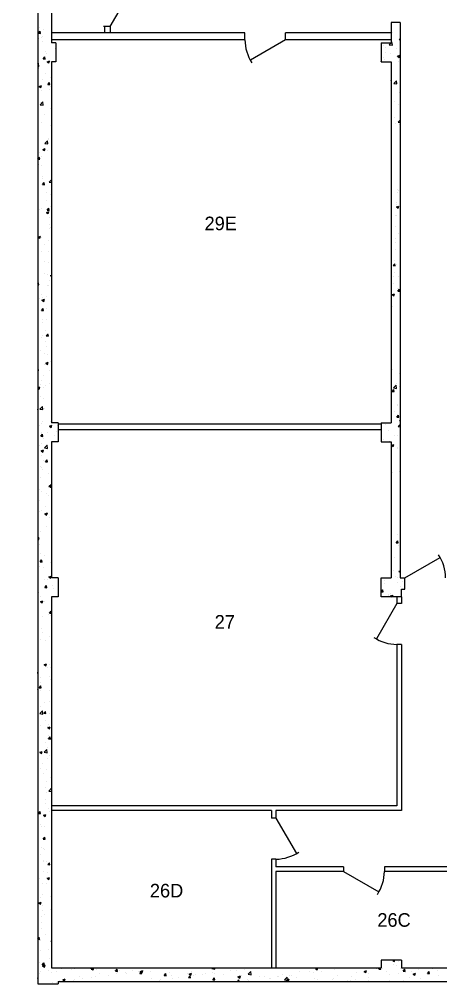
# Model space of a CAD drawing. Header units: inches. Extents: x -34849 to 37501, y -26482 to 39290.
# Drawn here: x -88 to 284, y 12580 to 13430 of the extents above; entities that cross this region are included whole.
import ezdxf
from ezdxf.enums import TextEntityAlignment as Align

# ---------------------------------------------------------------- set-up
doc = ezdxf.new("R2010")
doc.units = ezdxf.units.IN
doc.header["$MEASUREMENT"] = 0
for name, color, linetype in [('035$01DOOR', 150, 'Continuous'), ('035$01OFFICE', 7, 'Continuous'), ('035$01OUT', 7, 'Continuous'), ('035$01WAL', 7, 'Continuous'), ('035$04OFF', 7, 'Continuous')]:
    doc.layers.add(name, color=color, linetype=linetype)

# ---------------------------------------------------------------- blocks, each defined once
blk = doc.blocks.new('OFFICE')
at = {"color": 2, "linetype": 'Continuous'}
blk.add_attdef('OFFICE', text='', height=12, dxfattribs=at).set_placement((0, 0), align=Align.MIDDLE)

msp = doc.modelspace()

# ---------------------------------------------------------------- linework, layer by layer
at = {"layer": '035$01DOOR'}
for p, q in [((-7.62, 13423.94), (10.38, 13455.12)), ((147.21, 13412.3), (116.03, 13394.3)), ((252.38, 12937.61), (283.55, 12955.61)), ((245.38, 12914.89), (227.38, 12883.71)), ((138.63, 12725.49), (156.63, 12694.31)), ((198.38, 12678.61), (229.55, 12660.61))]:
    msp.add_line(p, q, dxfattribs=at)
for centre, start, end in [((147.21, 13412.3), 180, 214.22322), ((252.38, 12937.61), 0, 34.22322), ((245.38, 12914.89), 235.77396, 270), ((138.63, 12725.49), 270, 304.22604), ((198.38, 12678.61), 325.77678, 0)]:
    msp.add_arc(centre, 36, start, end, dxfattribs=at)
at = {"layer": '035$01OUT', "linetype": 'Continuous'}
for p, q in [((-71.62, 13885.61), (-71.62, 12579.61)), ((-59.62, 13528.36), (-59.62, 13409.61)), ((-55.62, 13409.61), (-59.62, 13409.61)), ((-55.62, 13409.61), (-55.62, 13392.86)), ((-59.62, 13392.86), (-59.62, 13074.36)), ((-55.62, 13392.86), (-59.62, 13392.86)), ((-53.62, 13074.36), (-59.62, 13074.36)), ((-53.62, 13074.36), (-53.62, 13057.61)), ((-59.62, 13057.61), (-59.62, 12937.61)), ((-53.62, 13057.61), (-59.62, 13057.61)), ((-53.62, 12937.61), (-59.62, 12937.61)), ((-53.62, 12937.61), (-53.62, 12920.86)), ((-59.62, 12920.86), (-59.62, 12593.61)), ((-53.62, 12920.86), (-59.62, 12920.86)), ((249.38, 12600.36), (231.38, 12600.36)), ((231.38, 12600.36), (231.38, 12593.61)), ((249.38, 12600.36), (249.38, 12593.61)), ((-59.62, 12593.61), (231.38, 12593.61)), ((249.38, 12593.61), (534.38, 12593.61)), ((-71.62, 12579.61), (-53.62, 12579.61)), ((-53.62, 12581.61), (2806.38, 12581.61)), ((-53.62, 12581.61), (-53.62, 12579.61))]:
    msp.add_line(p, q, dxfattribs=at)
at = {"layer": '035$01OUT'}
for p, q in [((-71.02, 13417.99), (-69.58, 13419.71)), ((-71.02, 13417.99), (-69.23, 13417.83)), ((-70.43, 13423.04), (-70.43, 13423.04)), ((-69.23, 13417.83), (-69.58, 13419.71)), ((-66.95, 13421.61), (-66.95, 13421.61)), ((-70.8, 13413.05), (-70.8, 13413.05)), ((-68.7, 13414.16), (-68.7, 13414.16)), ((-67.82, 13415.26), (-67.82, 13415.26)), ((-67.33, 13410.77), (-67.33, 13410.77)), ((-71.16, 13403.07), (-71.16, 13403.07)), ((-64.98, 13402.26), (-64.98, 13402.26)), ((-63.86, 13400.43), (-63.86, 13400.43)), ((-56.36, 13404.76), (-56.36, 13404.76)), ((-71.62, 13391.12), (-71.16, 13391.61)), ((-71.52, 13393.08), (-71.52, 13393.08)), ((-70.82, 13388.76), (-71.15, 13391.61)), ((-66.86, 13395.42), (-65.41, 13397.15)), ((-66.86, 13395.42), (-65.07, 13395.27)), ((-65.07, 13395.27), (-65.41, 13397.15)), ((-63.24, 13392.8), (-61.14, 13393.6)), ((-63.24, 13392.8), (-61.75, 13391.79)), ((-61.75, 13391.79), (-61.14, 13393.6)), ((-55.94, 13395.33), (-55.94, 13395.33)), ((-71.62, 13388.88), (-70.82, 13388.76)), ((-70.82, 13386.93), (-70.82, 13386.93)), ((-64.5, 13382.9), (-64.5, 13382.9)), ((-67.91, 13377.27), (-67.91, 13377.27)), ((-62.7, 13372.86), (-61.25, 13374.58)), ((-60.9, 13372.7), (-61.25, 13374.58)), ((-60.7, 13379.26), (-60.7, 13379.26)), ((-70.54, 13371.04), (-68.44, 13371.85)), ((-70.54, 13371.04), (-69.05, 13370.03)), ((-69.05, 13370.03), (-68.44, 13371.85)), ((-68.59, 13367.43), (-68.59, 13367.43)), ((-62.7, 13372.86), (-60.9, 13372.7)), ((-61.08, 13368.42), (-61.08, 13368.42)), ((-60.78, 13371.01), (-60.78, 13371.01)), ((-69.51, 13354.98), (-67.18, 13357.42)), ((-66.85, 13354.57), (-67.18, 13357.42)), ((-69.51, 13354.98), (-66.85, 13354.57)), ((-68.97, 13356.58), (-68.97, 13356.58)), ((-66.62, 13355.68), (-66.62, 13355.68)), ((-60.29, 13351.65), (-60.29, 13351.65)), ((-65.5, 13346.25), (-65.5, 13346.25)), ((-68, 13339.28), (-68, 13339.28)), ((-59.94, 13337.21), (-59.62, 13337.33)), ((-59.94, 13337.21), (-59.62, 13337)), ((-65.54, 13320.8), (-63.2, 13323.23)), ((-62.87, 13320.38), (-63.2, 13323.23)), ((-62.41, 13324.42), (-62.41, 13324.42)), ((-62.34, 13325.08), (-62.34, 13325.08)), ((-67.23, 13315.45), (-65.13, 13316.26)), ((-67.23, 13315.45), (-65.74, 13314.45)), ((-65.74, 13314.45), (-65.13, 13316.26)), ((-65.54, 13320.8), (-62.87, 13320.38)), ((-62.72, 13314.23), (-62.72, 13314.23)), ((-71.62, 13307.16), (-70.28, 13308.77)), ((-71.62, 13307.03), (-69.93, 13306.89)), ((-69.93, 13306.88), (-70.28, 13308.77)), ((-70.23, 13313.24), (-70.23, 13313.24)), ((-68.38, 13309.17), (-68.38, 13309.17)), ((-70.61, 13302.4), (-70.61, 13302.4)), ((-68.09, 13301.29), (-68.09, 13301.29)), ((-67.9, 13289.81), (-67.9, 13289.81)), ((-67.14, 13292.06), (-67.14, 13292.06)), ((-61.56, 13286.61), (-59.62, 13288.62)), ((-67.57, 13284.48), (-66.12, 13286.2)), ((-67.57, 13284.48), (-65.77, 13284.32)), ((-65.77, 13284.32), (-66.12, 13286.2)), ((-61.56, 13286.61), (-59.62, 13286.31)), ((-59.96, 13285.47), (-59.96, 13285.47)), ((-64.18, 13277.92), (-64.18, 13277.92)), ((-60.32, 13275.49), (-60.32, 13275.49)), ((-68.18, 13263.31), (-68.18, 13263.31)), ((-63.98, 13270.89), (-63.98, 13270.89)), ((-63.4, 13261.91), (-61.96, 13263.63)), ((-61.61, 13261.75), (-61.96, 13263.63)), ((-60.69, 13265.5), (-60.69, 13265.5)), ((-70.02, 13262.59), (-70.02, 13262.59)), ((-64.36, 13260.05), (-64.36, 13260.05)), ((-63.93, 13259.87), (-61.83, 13260.67)), ((-63.93, 13259.87), (-62.43, 13258.86)), ((-63.69, 13258.56), (-63.69, 13258.56)), ((-63.4, 13261.91), (-61.61, 13261.75)), ((-62.43, 13258.86), (-61.82, 13260.67)), ((-61.05, 13255.51), (-61.05, 13255.51)), ((-60.89, 13249.71), (-60.89, 13249.71)), ((-59.97, 13246.66), (-59.97, 13246.66)), ((-71.23, 13238.11), (-69.13, 13238.92)), ((-71.23, 13238.11), (-69.73, 13237.1)), ((-69.73, 13237.1), (-69.12, 13238.92)), ((-68.79, 13237.88), (-68.79, 13237.88)), ((-61.42, 13245.53), (-61.42, 13245.53)), ((-65.82, 13231.33), (-65.82, 13231.33)), ((-61.78, 13235.54), (-61.78, 13235.54)), ((-68.26, 13225.32), (-68.26, 13225.32)), ((-62.14, 13225.55), (-62.14, 13225.55)), ((-65.62, 13216.71), (-65.62, 13216.71)), ((-62.51, 13215.57), (-62.51, 13215.57)), ((-66.01, 13205.87), (-66.01, 13205.87)), ((-62.87, 13205.58), (-62.87, 13205.58)), ((-60.62, 13204.28), (-59.62, 13204.66)), ((-60.62, 13204.28), (-59.62, 13203.61)), ((-71.62, 13197.06), (-70.99, 13197.82)), ((-71.62, 13196.03), (-70.64, 13195.94)), ((-71.3, 13196.72), (-71.3, 13196.72)), ((-70.64, 13195.94), (-70.99, 13197.82)), ((-63.24, 13195.59), (-63.24, 13195.59)), ((-62.54, 13195.53), (-62.54, 13195.53)), ((-61.61, 13200.08), (-61.61, 13200.08)), ((-68.35, 13187.33), (-68.35, 13187.33)), ((-70.43, 13183.7), (-70.43, 13183.7)), ((-67.92, 13182.52), (-65.82, 13183.33)), ((-67.92, 13182.52), (-66.43, 13181.52)), ((-67.58, 13184.83), (-67.58, 13184.83)), ((-66.42, 13181.52), (-65.82, 13183.33)), ((-63.6, 13185.6), (-63.6, 13185.6)), ((-68.27, 13173.53), (-66.82, 13175.25)), ((-68.27, 13173.53), (-66.48, 13173.37)), ((-66.48, 13173.37), (-66.82, 13175.25)), ((-63.97, 13175.62), (-63.97, 13175.62)), ((-67.27, 13162.53), (-67.27, 13162.53)), ((-67.1, 13165.47), (-67.1, 13165.47)), ((-64.33, 13165.63), (-64.33, 13165.63)), ((-59.75, 13163.52), (-59.75, 13163.52)), ((-64.7, 13155.64), (-64.7, 13155.64)), ((-64.11, 13150.96), (-62.66, 13152.69)), ((-63.38, 13153.57), (-63.38, 13153.57)), ((-62.31, 13150.81), (-62.66, 13152.69)), ((-68.44, 13149.34), (-68.44, 13149.34)), ((-67.65, 13151.68), (-67.65, 13151.68)), ((-65.06, 13145.66), (-65.06, 13145.66)), ((-64.11, 13150.96), (-62.31, 13150.81)), ((-69.22, 13138.24), (-69.22, 13138.24)), ((-65.43, 13135.67), (-65.43, 13135.67)), ((-64.18, 13141.35), (-64.18, 13141.35)), ((-64.61, 13126.94), (-62.51, 13127.74)), ((-64.61, 13126.94), (-63.12, 13125.93)), ((-63.12, 13125.93), (-62.51, 13127.74)), ((-62.89, 13134.21), (-62.89, 13134.21)), ((-59.95, 13128.4), (-59.62, 13128.78)), ((-59.95, 13128.4), (-59.62, 13128.37)), ((-71.62, 13122.78), (-71.35, 13123.06)), ((-71.62, 13120.31), (-71.02, 13120.21)), ((-71.02, 13120.21), (-71.35, 13123.06)), ((-65.79, 13125.68), (-65.79, 13125.68)), ((-61.01, 13120.18), (-61.01, 13120.18)), ((-68.53, 13111.35), (-68.53, 13111.35)), ((-66.16, 13115.7), (-66.16, 13115.7)), ((-71.62, 13105.29), (-69.81, 13105.99)), ((-71.62, 13104.99), (-70.42, 13104.18)), ((-70.42, 13104.17), (-69.81, 13105.99)), ((-68.91, 13108.35), (-68.91, 13108.35)), ((-66.52, 13105.71), (-66.52, 13105.71)), ((-65.01, 13106.99), (-65.01, 13106.99)), ((-61.4, 13109.33), (-61.4, 13109.33)), ((-69.29, 13097.5), (-69.29, 13097.5)), ((-66.89, 13095.72), (-66.89, 13095.72)), ((-71.34, 13084.99), (-71.62, 13086.52)), ((-71.62, 13085.02), (-71.34, 13084.99)), ((-70.98, 13091.74), (-70.98, 13091.74)), ((-69.71, 13086.44), (-67.38, 13088.87)), ((-69.71, 13086.44), (-67.04, 13086.02)), ((-67.04, 13086.02), (-67.38, 13088.87)), ((-67.25, 13085.74), (-67.25, 13085.74)), ((-65.82, 13087.17), (-65.82, 13087.17)), ((-70.5, 13072.38), (-70.5, 13072.38)), ((-68.62, 13073.36), (-68.62, 13073.36)), ((-67.62, 13075.75), (-67.62, 13075.75)), ((-61.3, 13071.35), (-59.2, 13072.15)), ((-61.3, 13071.35), (-59.81, 13070.34)), ((-60.81, 13075.73), (-60.81, 13075.73)), ((-59.81, 13070.34), (-59.2, 13072.15)), ((-54.48, 13071.7), (-54.48, 13071.7)), ((-68.98, 13062.58), (-67.53, 13064.31)), ((-68.98, 13062.58), (-67.18, 13062.43)), ((-67.98, 13065.76), (-67.98, 13065.76)), ((-67.18, 13062.43), (-67.53, 13064.31)), ((-66.78, 13060.48), (-66.78, 13060.48)), ((-62.66, 13065.99), (-62.66, 13065.99)), ((-57.16, 13062.86), (-57.16, 13062.86)), ((-55.15, 13066.98), (-55.15, 13066.98)), ((-70.55, 13054.16), (-70.55, 13054.16)), ((-68.6, 13049.59), (-66.5, 13050.4)), ((-68.35, 13055.78), (-68.35, 13055.78)), ((-67.11, 13048.59), (-66.5, 13050.4)), ((-65.74, 13052.25), (-63.4, 13054.68)), ((-65.74, 13052.25), (-63.07, 13051.83)), ((-63.07, 13051.83), (-63.4, 13054.68)), ((-63.04, 13055.15), (-63.04, 13055.15)), ((-70.93, 13043.32), (-70.93, 13043.32)), ((-68.71, 13045.79), (-68.71, 13045.79)), ((-68.6, 13049.59), (-67.11, 13048.59)), ((-69.08, 13035.8), (-69.08, 13035.8)), ((-68.71, 13035.37), (-68.71, 13035.37)), ((-66.29, 13041.12), (-66.29, 13041.12)), ((-64.81, 13040.02), (-63.37, 13041.74)), ((-64.81, 13040.02), (-63.02, 13039.86)), ((-63.02, 13039.86), (-63.37, 13041.74)), ((-69.44, 13025.82), (-69.44, 13025.82)), ((-67.46, 13032.98), (-67.46, 13032.98)), ((-62.57, 13029.22), (-62.57, 13029.22)), ((-61.76, 13018.06), (-59.62, 13020.28)), ((-61.76, 13018.06), (-59.62, 13017.73)), ((-60.65, 13017.45), (-59.62, 13018.67)), ((-60.65, 13017.45), (-59.62, 13017.36)), ((-69.81, 13015.83), (-69.81, 13015.83)), ((-68.42, 13013.89), (-68.42, 13013.89)), ((-64.3, 13011.81), (-64.3, 13011.81)), ((-62.09, 13009.86), (-62.09, 13009.86)), ((-70.17, 13005.84), (-70.17, 13005.84)), ((-64.68, 13000.97), (-64.68, 13000.97)), ((-70.54, 12995.86), (-70.54, 12995.86)), ((-68.79, 12997.39), (-68.79, 12997.39)), ((-65.29, 12994.01), (-63.19, 12994.81)), ((-65.29, 12994.01), (-63.8, 12993)), ((-63.8, 12993), (-63.19, 12994.81)), ((-70.9, 12985.87), (-70.9, 12985.87)), ((-64.21, 12982.64), (-64.21, 12982.64)), ((-61.21, 12990.63), (-61.21, 12990.63)), ((-71.26, 12975.88), (-71.26, 12975.88)), ((-69.1, 12978.8), (-69.1, 12978.8)), ((-71.62, 12972.62), (-70.49, 12973.06)), ((-71.62, 12971.6), (-71.1, 12971.25)), ((-71.1, 12971.25), (-70.49, 12973.06)), ((-70.18, 12967.39), (-70.18, 12967.39)), ((-68.88, 12959.4), (-68.88, 12959.4)), ((-65.94, 12957.63), (-65.94, 12957.63)), ((-69.68, 12951.64), (-68.23, 12953.36)), ((-69.68, 12951.64), (-67.89, 12951.48)), ((-67.89, 12951.48), (-68.23, 12953.36)), ((-60.01, 12951.38), (-60.01, 12951.38)), ((-69.7, 12948.03), (-69.7, 12948.03)), ((-66.32, 12946.79), (-66.32, 12946.79)), ((-65.98, 12936.13), (-65.98, 12936.13)), ((-62.85, 12936.45), (-62.85, 12936.45)), ((-61.98, 12938.42), (-59.88, 12939.23)), ((-61.98, 12938.42), (-60.49, 12937.41)), ((-60.49, 12937.41), (-59.88, 12939.23)), ((-70.74, 12924.62), (-70.74, 12924.62)), ((-65.52, 12929.07), (-64.07, 12930.8)), ((-65.52, 12929.07), (-63.72, 12928.91)), ((-63.72, 12928.91), (-64.07, 12930.8)), ((-58.66, 12931), (-58.66, 12931)), ((-57.69, 12928.06), (-57.69, 12928.06)), ((-69.28, 12916.66), (-67.18, 12917.47)), ((-69.28, 12916.66), (-67.79, 12915.66)), ((-68.97, 12921.41), (-68.97, 12921.41)), ((-67.79, 12915.66), (-67.18, 12917.47)), ((-65.49, 12916.77), (-65.49, 12916.77)), ((-59.69, 12915.28), (-59.69, 12915.28)), ((-61.36, 12906.51), (-59.91, 12908.23)), ((-61.36, 12906.51), (-59.62, 12906.35)), ((-59.62, 12906.69), (-59.91, 12908.23)), ((-67.58, 12903.45), (-67.58, 12903.45)), ((-61.77, 12904.88), (-61.77, 12904.88)), ((-60.07, 12904.44), (-60.07, 12904.44)), ((-67.96, 12892.6), (-67.96, 12892.6)), ((-67.61, 12889.55), (-67.61, 12889.55)), ((-69.06, 12883.42), (-69.06, 12883.42)), ((-64.49, 12882.27), (-64.49, 12882.27)), ((-61.29, 12885.52), (-61.29, 12885.52)), ((-59.87, 12868.14), (-59.87, 12868.14)), ((-65.98, 12861.08), (-63.87, 12861.88)), ((-65.98, 12861.08), (-64.48, 12860.07)), ((-64.48, 12860.07), (-63.87, 12861.88)), ((-63.41, 12858.29), (-63.41, 12858.29)), ((-61.33, 12861.1), (-61.33, 12861.1)), ((-60.24, 12858.15), (-60.24, 12858.15)), ((-71.62, 12854.44), (-71.55, 12854.51)), ((-71.62, 12851.73), (-71.22, 12851.66)), ((-71.22, 12851.66), (-71.55, 12854.51)), ((-69.22, 12849.26), (-69.22, 12849.26)), ((-61.71, 12850.25), (-61.71, 12850.25)), ((-60.6, 12848.17), (-60.6, 12848.17)), ((-71.62, 12838.78), (-71.17, 12840.13)), ((-71.62, 12839.96), (-71.17, 12840.13)), ((-70.39, 12840.69), (-68.94, 12842.41)), ((-70.39, 12840.69), (-68.59, 12840.53)), ((-69.61, 12838.42), (-69.61, 12838.42)), ((-69.38, 12843.04), (-69.38, 12843.04)), ((-69.15, 12845.43), (-69.15, 12845.43)), ((-68.59, 12840.53), (-68.94, 12842.41)), ((-60.97, 12838.18), (-60.97, 12838.18)), ((-68.9, 12823.68), (-68.9, 12823.68)), ((-66.14, 12828.08), (-66.14, 12828.08)), ((-61.33, 12828.19), (-61.33, 12828.19)), ((-69.91, 12817.89), (-67.57, 12820.32)), ((-69.91, 12817.89), (-67.24, 12817.48)), ((-67.24, 12817.48), (-67.57, 12820.32)), ((-66.22, 12818.13), (-64.78, 12819.85)), ((-66.22, 12818.13), (-64.43, 12817.97)), ((-64.43, 12817.97), (-64.78, 12819.85)), ((-61.7, 12818.2), (-61.7, 12818.2)), ((-69.24, 12807.44), (-69.24, 12807.44)), ((-65.18, 12811.79), (-65.18, 12811.79)), ((-62.97, 12806.91), (-62.97, 12806.91)), ((-62.67, 12805.49), (-60.57, 12806.3)), ((-62.67, 12805.49), (-61.17, 12804.48)), ((-62.06, 12808.22), (-62.06, 12808.22)), ((-61.17, 12804.48), (-60.57, 12806.3)), ((-71.02, 12796.46), (-71.02, 12796.46)), ((-63.36, 12796.07), (-63.36, 12796.07)), ((-62.43, 12798.23), (-62.43, 12798.23)), ((-62.06, 12795.56), (-60.61, 12797.28)), ((-62.06, 12795.56), (-60.27, 12795.4)), ((-60.27, 12795.4), (-60.61, 12797.28)), ((-70.87, 12795.08), (-70.87, 12795.08)), ((-64.69, 12792.43), (-64.69, 12792.43)), ((-62.79, 12788.24), (-62.79, 12788.24)), ((-71.25, 12784.24), (-71.25, 12784.24)), ((-69.97, 12783.73), (-67.87, 12784.54)), ((-69.97, 12783.73), (-68.47, 12782.73)), ((-68.47, 12782.73), (-67.86, 12784.54)), ((-65.93, 12783.7), (-63.6, 12786.14)), ((-65.93, 12783.7), (-63.27, 12783.29)), ((-63.26, 12783.29), (-63.6, 12786.14)), ((-63.16, 12778.26), (-63.16, 12778.26)), ((-60.97, 12780.53), (-60.97, 12780.53)), ((-59.89, 12785.73), (-59.89, 12785.73)), ((-67.78, 12773.9), (-67.78, 12773.9)), ((-69.33, 12769.45), (-69.33, 12769.45)), ((-66.81, 12765.2), (-66.81, 12765.2)), ((-63.52, 12768.27), (-63.52, 12768.27)), ((-60.49, 12761.17), (-60.49, 12761.17)), ((-64.62, 12752.73), (-64.62, 12752.73)), ((-63.89, 12758.28), (-63.89, 12758.28)), ((-64.25, 12748.3), (-64.25, 12748.3)), ((-61.96, 12749.51), (-59.62, 12751.94)), ((-61.96, 12749.51), (-59.62, 12749.15)), ((-65, 12741.89), (-65, 12741.89)), ((-64.62, 12738.31), (-64.62, 12738.31)), ((-71.09, 12729.74), (-69.64, 12731.47)), ((-71.09, 12729.74), (-69.3, 12729.59)), ((-69.3, 12729.59), (-69.64, 12731.47)), ((-69.41, 12731.46), (-69.41, 12731.46)), ((-66.66, 12728.15), (-64.56, 12728.95)), ((-66.66, 12728.15), (-65.17, 12727.14)), ((-65.17, 12727.14), (-64.56, 12728.95)), ((-64.98, 12728.32), (-64.98, 12728.32)), ((-62.61, 12733.95), (-62.61, 12733.95)), ((-61.53, 12731.55), (-61.53, 12731.55)), ((-69.42, 12719.72), (-69.42, 12719.72)), ((-68.58, 12718.7), (-68.58, 12718.7)), ((-65.35, 12718.34), (-65.35, 12718.34)), ((-66.93, 12707.18), (-65.48, 12708.9)), ((-66.93, 12707.18), (-65.13, 12707.02)), ((-65.71, 12708.35), (-65.71, 12708.35)), ((-65.13, 12707.02), (-65.48, 12708.9)), ((-69.5, 12693.48), (-69.5, 12693.48)), ((-68.09, 12699.34), (-68.09, 12699.34)), ((-66.26, 12698.55), (-66.26, 12698.55)), ((-66.08, 12698.36), (-66.08, 12698.36)), ((-66.64, 12687.7), (-66.64, 12687.7)), ((-66.44, 12688.38), (-66.44, 12688.38)), ((-64.37, 12687.44), (-64.37, 12687.44)), ((-62.77, 12684.61), (-61.32, 12686.34)), ((-62.77, 12684.61), (-60.97, 12684.46)), ((-60.97, 12684.46), (-61.32, 12686.34)), ((-66.81, 12678.39), (-66.81, 12678.39)), ((-63.17, 12677.37), (-63.17, 12677.37)), ((-70.22, 12672.11), (-70.22, 12672.11)), ((-67.17, 12668.4), (-67.17, 12668.4)), ((-63.89, 12668.08), (-63.89, 12668.08)), ((-63.35, 12672.56), (-61.25, 12673.37)), ((-63.35, 12672.56), (-61.86, 12671.55)), ((-61.86, 12671.55), (-61.25, 12673.37)), ((-71.06, 12665.53), (-71.06, 12665.53)), ((-70.65, 12650.81), (-68.55, 12651.61)), ((-70.65, 12650.81), (-69.16, 12649.8)), ((-69.59, 12655.49), (-69.59, 12655.49)), ((-69.16, 12649.8), (-68.55, 12651.61)), ((-67.54, 12658.42), (-67.54, 12658.42)), ((-60.17, 12656.19), (-60.17, 12656.19)), ((-60.01, 12656.2), (-60.01, 12656.2)), ((-67.9, 12648.43), (-67.9, 12648.43)), ((-67.9, 12644.36), (-67.9, 12644.36)), ((-60.39, 12645.35), (-60.39, 12645.35)), ((-68.28, 12633.52), (-68.28, 12633.52)), ((-68.26, 12638.44), (-68.26, 12638.44)), ((-66.01, 12640.86), (-66.01, 12640.86)), ((-59.69, 12636.83), (-59.69, 12636.83)), ((-68.63, 12628.46), (-68.63, 12628.46)), ((-71.62, 12619), (-70.35, 12620.52)), ((-71.62, 12618.78), (-70, 12618.64)), ((-70, 12618.64), (-70.35, 12620.52)), ((-69.68, 12617.5), (-69.68, 12617.5)), ((-68.99, 12618.47), (-68.99, 12618.47)), ((-64.81, 12623.18), (-64.81, 12623.18)), ((-60.04, 12616.97), (-59.62, 12617.13)), ((-60.04, 12616.97), (-59.62, 12616.69)), ((-69.36, 12608.48), (-69.36, 12608.48)), ((-61.81, 12609.6), (-61.81, 12609.6)), ((-71.5, 12606.25), (-71.5, 12606.25)), ((-61.65, 12602.01), (-61.65, 12602.01)), ((241.76, 12600.15), (242.3, 12600.36)), ((241.76, 12600.15), (243.25, 12599.15)), ((243.25, 12599.15), (243.66, 12600.36)), ((247.15, 12599.5), (247.15, 12599.5)), ((-69.72, 12598.49), (-69.72, 12598.49)), ((-67.78, 12594.35), (-67.78, 12594.35)), ((-67.63, 12596.23), (-66.19, 12597.96)), ((-67.63, 12596.23), (-65.84, 12596.08)), ((-67.34, 12595.22), (-65.24, 12596.02)), ((-67.34, 12595.22), (-65.85, 12594.21)), ((-65.84, 12596.08), (-66.19, 12597.96)), ((-65.85, 12594.21), (-65.24, 12596.02)), ((-62.03, 12591.17), (-62.03, 12591.17)), ((-50.67, 12592.67), (-50.67, 12592.67)), ((-41.96, 12592.1), (-41.96, 12592.1)), ((-39.35, 12592.68), (-39.35, 12592.68)), ((-35.75, 12593), (-35.75, 12593)), ((-24.6, 12592.47), (-23.64, 12593.61)), ((-24.6, 12592.47), (-22.8, 12592.31)), ((-24.23, 12592.82), (-22.15, 12593.61)), ((-24.23, 12592.82), (-22.73, 12591.81)), ((-22.8, 12592.31), (-23.04, 12593.61)), ((-22.73, 12591.81), (-22.13, 12593.61)), ((-19.73, 12592.32), (-19.73, 12592.32)), ((-3.72, 12591.64), (-3.72, 12591.64)), ((-3.08, 12590.59), (-1.63, 12592.31)), ((-1.29, 12590.43), (-1.63, 12592.31)), ((0.21, 12591.52), (0.21, 12591.52)), ((12.3, 12590.97), (12.3, 12590.97)), ((18.89, 12590.41), (20.99, 12591.22)), ((20.38, 12589.41), (20.99, 12591.22)), ((21.82, 12591.09), (21.82, 12591.09)), ((36.02, 12593.29), (36.02, 12593.29)), ((36.98, 12593.01), (36.98, 12593.01)), ((81.65, 12593.04), (81.65, 12593.04)), ((82.02, 12592.89), (82.71, 12593.61)), ((82.02, 12592.89), (84.69, 12592.48)), ((84.69, 12592.48), (84.56, 12593.61)), ((98.33, 12591.55), (98.33, 12591.55)), ((103.77, 12591.41), (103.77, 12591.41)), ((111.28, 12592.4), (111.28, 12592.4)), ((173.44, 12592.88), (175.34, 12593.61)), ((173.44, 12592.88), (174.93, 12591.87)), ((174.66, 12591.88), (174.66, 12591.88)), ((174.93, 12591.87), (175.51, 12593.61)), ((185.39, 12593.15), (185.39, 12593.15)), ((190.39, 12592.02), (190.39, 12592.02)), ((216.55, 12590.48), (218.65, 12591.28)), ((218.04, 12589.47), (218.65, 12591.28)), ((227.57, 12592.57), (227.57, 12592.57)), ((229.45, 12592.44), (230.43, 12593.61)), ((229.45, 12592.44), (231.25, 12592.29)), ((231.25, 12592.29), (231, 12593.61)), ((232.78, 12593.39), (232.78, 12593.39)), ((242.47, 12596.74), (242.47, 12596.74)), ((245.06, 12595.58), (245.06, 12595.58)), ((248.8, 12592.71), (248.8, 12592.71)), ((250.97, 12590.56), (252.42, 12592.28)), ((251.42, 12592.54), (251.42, 12592.54)), ((252.76, 12590.4), (252.42, 12592.28)), ((264.81, 12592.04), (264.81, 12592.04)), ((277.08, 12592.64), (277.08, 12592.64)), ((280.83, 12591.36), (280.83, 12591.36)), ((-71.42, 12583.12), (-71.62, 12584.9)), ((-71.62, 12583.15), (-71.42, 12583.12)), ((-70.09, 12588.51), (-70.09, 12588.51)), ((-69.54, 12590.18), (-69.54, 12590.18)), ((-59.46, 12589.1), (-59.46, 12589.1)), ((-54.94, 12590.43), (-54.94, 12590.43)), ((-52.27, 12582.51), (-52.27, 12582.51)), ((-49.43, 12583.14), (-47.33, 12583.95)), ((-49.43, 12583.14), (-47.94, 12582.13)), ((-47.94, 12582.13), (-47.33, 12583.95)), ((-39.72, 12582.69), (-39.72, 12582.69)), ((-39.61, 12583.33), (-39.61, 12583.33)), ((-34.78, 12585.52), (-34.78, 12585.52)), ((-32.1, 12584.32), (-32.1, 12584.32)), ((-24.32, 12584.8), (-24.32, 12584.8)), ((-20.74, 12585.81), (-20.74, 12585.81)), ((-17.28, 12588.52), (-17.28, 12588.52)), ((-9.16, 12586.72), (-9.16, 12586.72)), ((-3.08, 12590.59), (-1.29, 12590.43)), ((-1.8, 12588.31), (-1.8, 12588.31)), ((5.71, 12589.3), (5.71, 12589.3)), ((6.42, 12588.97), (6.42, 12588.97)), ((17.08, 12590.79), (17.08, 12590.79)), ((18.44, 12588.7), (19.88, 12590.43)), ((18.44, 12588.7), (20.23, 12588.55)), ((18.89, 12590.41), (20.38, 12589.41)), ((20.23, 12588.55), (19.88, 12590.43)), ((28.31, 12590.29), (28.31, 12590.29)), ((29.17, 12584.03), (29.17, 12584.03)), ((35.64, 12582.44), (35.64, 12582.44)), ((36.61, 12583.02), (36.61, 12583.02)), ((39.96, 12586.82), (41.4, 12588.54)), ((39.96, 12586.82), (41.75, 12586.66)), ((41.75, 12586.66), (41.4, 12588.54)), ((44.33, 12589.61), (44.33, 12589.61)), ((46.66, 12587.03), (46.66, 12587.03)), ((47, 12583.94), (47, 12583.94)), ((52.19, 12585.27), (52.19, 12585.27)), ((60.34, 12588.94), (60.34, 12588.94)), ((61.47, 12584.94), (62.92, 12586.66)), ((61.47, 12584.94), (63.27, 12584.78)), ((62, 12588.01), (64.1, 12588.82)), ((62, 12588.01), (63.49, 12587)), ((63.27, 12584.78), (62.92, 12586.66)), ((63.49, 12587), (64.1, 12588.82)), ((64.16, 12590.03), (64.16, 12590.03)), ((65.95, 12586.43), (65.95, 12586.43)), ((67.6, 12587.38), (67.6, 12587.38)), ((73.46, 12587.42), (73.46, 12587.42)), ((76.36, 12588.26), (76.36, 12588.26)), ((82.75, 12589.3), (82.75, 12589.3)), ((82.99, 12583.06), (84.44, 12584.78)), ((82.99, 12583.06), (84.78, 12582.9)), ((84.79, 12582.9), (84.44, 12584.78)), ((84.82, 12588.92), (84.82, 12588.92)), ((92.37, 12587.58), (92.37, 12587.58)), ((104.88, 12581.61), (105.96, 12582.9)), ((105.11, 12585.61), (107.22, 12586.41)), ((105.11, 12585.61), (106.61, 12584.6)), ((106.19, 12581.61), (105.96, 12582.9)), ((106.61, 12584.6), (107.22, 12586.41)), ((108.39, 12586.91), (108.39, 12586.91)), ((113.37, 12583.68), (113.37, 12583.68)), ((114.04, 12587.93), (116.38, 12590.36)), ((114.04, 12587.93), (116.71, 12587.51)), ((116.71, 12587.51), (116.38, 12590.36)), ((124.4, 12586.23), (124.4, 12586.23)), ((128.52, 12585.6), (128.52, 12585.6)), ((132.9, 12584.14), (132.9, 12584.14)), ((133.7, 12584.56), (133.7, 12584.56)), ((140.41, 12585.55), (140.41, 12585.55)), ((141.21, 12585.55), (141.21, 12585.55)), ((144.1, 12587.85), (144.1, 12587.85)), ((146.06, 12582.96), (148.39, 12585.4)), ((146.06, 12582.96), (148.72, 12582.55)), ((148.23, 12583.2), (150.33, 12584.01)), ((148.23, 12583.2), (149.72, 12582.2)), ((148.73, 12582.55), (148.39, 12585.4)), ((149.72, 12582.2), (150.33, 12584.01)), ((150.4, 12587.15), (150.4, 12587.15)), ((152.57, 12587.04), (152.57, 12587.04)), ((156.43, 12584.88), (156.43, 12584.88)), ((159.51, 12589.96), (159.51, 12589.96)), ((167.89, 12590.15), (167.89, 12590.15)), ((171.51, 12589.54), (171.51, 12589.54)), ((172.44, 12584.2), (172.44, 12584.2)), ((175.08, 12583.56), (175.08, 12583.56)), ((179.02, 12590.53), (179.02, 12590.53)), ((188.46, 12583.52), (188.46, 12583.52)), ((189.88, 12584.14), (189.88, 12584.14)), ((192.58, 12586.57), (192.58, 12586.57)), ((201.44, 12582.68), (201.44, 12582.68)), ((204.47, 12582.85), (204.47, 12582.85)), ((205.28, 12586.25), (205.28, 12586.25)), ((208.95, 12583.67), (208.95, 12583.67)), ((210.07, 12589.57), (210.07, 12589.57)), ((216.55, 12590.48), (218.04, 12589.47)), ((220.31, 12585.17), (220.31, 12585.17)), ((220.43, 12588.17), (220.43, 12588.17)), ((236.01, 12590.42), (236.01, 12590.42)), ((239.26, 12587.66), (239.26, 12587.66)), ((246.77, 12588.65), (246.77, 12588.65)), ((250.97, 12590.56), (252.76, 12590.4)), ((251.05, 12582.55), (251.05, 12582.55)), ((256.52, 12585.08), (256.52, 12585.08)), ((258.13, 12590.15), (258.13, 12590.15)), ((259.66, 12588.08), (261.76, 12588.88)), ((259.66, 12588.08), (261.16, 12587.07)), ((261.16, 12587.07), (261.76, 12588.88)), ((266.21, 12584.47), (266.21, 12584.47)), ((272.49, 12588.68), (273.94, 12590.4)), ((272.49, 12588.68), (274.28, 12588.52)), ((274.28, 12588.52), (273.94, 12590.4)), ((274.02, 12588.08), (274.02, 12588.08)), ((281.79, 12586.72), (281.79, 12586.72)), ((-58.56, 12580.83), (-58.56, 12580.83)), ((-55.3, 12580.44), (-55.3, 12580.44)), ((114.75, 12582.06), (114.75, 12582.06)), ((174.29, 12581.89), (174.29, 12581.89)), ((220.49, 12582.17), (220.49, 12582.17)), ((239.03, 12582.08), (239.03, 12582.08)), ((276.7, 12581.8), (276.7, 12581.8))]:
    msp.add_line(p, q, dxfattribs=at)
at = {"layer": '035$01WAL', "linetype": 'Continuous'}
for p, q in [((248.38, 13427.61), (240.38, 13427.61)), ((240.38, 13427.61), (240.38, 13409.61)), ((248.38, 13427.61), (248.38, 12937.61)), ((-12.62, 13423.94), (-12.62, 13418.3)), ((-7.62, 13423.94), (-7.62, 13418.3)), ((231.38, 13409.61), (231.38, 13392.86)), ((231.38, 13409.61), (240.38, 13409.61)), ((231.38, 13392.86), (240.38, 13392.86)), ((240.38, 13392.86), (240.38, 13074.36)), ((231.38, 13074.36), (240.38, 13074.36)), ((231.38, 13074.36), (231.38, 13057.61)), ((231.38, 13057.61), (240.38, 13057.61)), ((240.38, 13057.61), (240.38, 12937.61)), ((231.38, 12920.86), (231.38, 12937.61)), ((231.38, 12937.61), (240.38, 12937.61)), ((248.38, 12937.61), (252.38, 12937.61)), ((252.38, 12927.61), (252.38, 12937.61)), ((249.38, 12920.86), (249.38, 12927.61)), ((249.38, 12927.61), (252.38, 12927.61)), ((249.38, 12920.86), (231.38, 12920.86))]:
    msp.add_line(p, q, dxfattribs=at)
at = {"layer": '035$01WAL'}
for p, q in [((111.21, 13418.3), (-59.62, 13418.3)), ((-7.62, 13423.94), (-13.62, 13423.94)), ((111.21, 13412.3), (111.21, 13418.3)), ((240.38, 13418.3), (147.21, 13418.3)), ((147.21, 13412.3), (147.21, 13418.3)), ((240.97, 13417.83), (240.97, 13417.83)), ((241.85, 13419.09), (241.85, 13419.09)), ((111.21, 13412.3), (-59.62, 13412.3)), ((240.38, 13412.3), (147.21, 13412.3)), ((238.73, 13407.9), (241.06, 13410.33)), ((238.73, 13407.9), (241.39, 13407.48)), ((241.39, 13407.48), (241.06, 13410.33)), ((241.47, 13408.25), (241.47, 13408.25)), ((247.58, 13412.32), (248.38, 13413.26)), ((247.58, 13412.32), (248.38, 13412.25)), ((233.96, 13407.26), (233.96, 13407.26)), ((235.19, 13405.17), (235.19, 13405.17)), ((235.58, 13401.3), (235.58, 13401.3)), ((239.73, 13399.93), (239.73, 13399.93)), ((245.27, 13404.66), (245.27, 13404.66)), ((231.38, 13393), (231.67, 13393.36)), ((231.77, 13392.86), (231.67, 13393.36)), ((233.58, 13396.42), (233.58, 13396.42)), ((234.83, 13395.19), (234.83, 13395.19)), ((244.94, 13397.91), (244.94, 13397.91)), ((245.85, 13397.73), (247.95, 13398.54)), ((245.85, 13397.73), (247.35, 13396.73)), ((246.92, 13393.34), (246.92, 13393.34)), ((247.35, 13396.72), (247.95, 13398.54)), ((240.38, 13375.95), (240.66, 13376.78)), ((240.38, 13376.68), (240.65, 13376.78)), ((240.88, 13379.84), (240.88, 13379.84)), ((242.7, 13373.71), (245.04, 13376.14)), ((242.7, 13373.71), (245.37, 13373.29)), ((245.37, 13373.29), (245.04, 13376.14)), ((248.1, 13376.74), (248.1, 13376.74)), ((247.72, 13365.9), (247.72, 13365.9)), ((243.5, 13358.15), (243.5, 13358.15)), ((246.83, 13355.35), (246.83, 13355.35)), ((240.8, 13341.85), (240.8, 13341.85)), ((243.3, 13343.73), (243.3, 13343.73)), ((246.68, 13339.52), (248.38, 13341.28)), ((248.16, 13347.17), (248.16, 13347.17)), ((243.99, 13338.79), (243.99, 13338.79)), ((246.68, 13339.52), (248.38, 13339.25)), ((247.79, 13337.19), (247.79, 13337.19)), ((246.07, 13280.31), (246.07, 13280.31)), ((245.6, 13277.26), (245.6, 13277.26)), ((246.66, 13279.37), (246.66, 13279.37)), ((240.62, 13265.87), (240.62, 13265.87)), ((244.82, 13268.37), (244.82, 13268.37)), ((245.17, 13264.8), (247.27, 13265.61)), ((245.17, 13264.8), (246.66, 13263.8)), ((245.24, 13267.28), (245.24, 13267.28)), ((246.66, 13263.79), (247.27, 13265.61)), ((244.44, 13257.53), (244.44, 13257.53)), ((244.87, 13257.29), (244.87, 13257.29)), ((244.51, 13247.3), (244.51, 13247.3)), ((247.91, 13247.19), (247.91, 13247.19)), ((240.58, 13245.7), (240.58, 13245.7)), ((246.57, 13241.39), (246.57, 13241.39)), ((244.14, 13237.32), (244.14, 13237.32)), ((244.31, 13233.81), (244.31, 13233.81)), ((240.53, 13227.88), (240.53, 13227.88)), ((243.78, 13227.33), (243.78, 13227.33)), ((242.01, 13212.99), (243.46, 13214.71)), ((242.01, 13212.99), (243.8, 13212.83)), ((243.18, 13214.19), (243.18, 13214.19)), ((243.41, 13217.34), (243.41, 13217.34)), ((243.8, 13212.83), (243.46, 13214.71)), ((244.79, 13214.45), (244.79, 13214.45)), ((243.05, 13207.36), (243.05, 13207.36)), ((242.69, 13197.37), (242.69, 13197.37)), ((242.79, 13203.35), (242.79, 13203.35)), ((246.48, 13203.4), (246.48, 13203.4)), ((240.44, 13189.89), (240.44, 13189.89)), ((241.18, 13187.46), (243.28, 13188.27)), ((241.18, 13187.46), (242.67, 13186.45)), ((242.32, 13187.38), (242.32, 13187.38)), ((242.67, 13186.45), (243.28, 13188.27)), ((242.67, 13187.22), (242.67, 13187.22)), ((246.17, 13190.42), (247.62, 13192.15)), ((246.17, 13190.42), (247.96, 13190.27)), ((246.26, 13193.01), (246.26, 13193.01)), ((247.97, 13190.27), (247.62, 13192.15)), ((241.96, 13177.4), (241.96, 13177.4)), ((241.39, 13121.35), (241.39, 13121.35)), ((247.78, 13117.66), (247.78, 13117.66)), ((241.3, 13102.04), (242.75, 13103.77)), ((241.3, 13102.04), (243.1, 13101.89)), ((242.5, 13105.16), (244.84, 13107.59)), ((242.5, 13105.16), (245.17, 13104.75)), ((243.1, 13101.89), (242.75, 13103.77)), ((245.17, 13104.75), (244.84, 13107.59)), ((245.11, 13109.46), (245.11, 13109.46)), ((247.4, 13106.82), (247.4, 13106.82)), ((242.98, 13084.65), (242.98, 13084.65)), ((245.59, 13090.1), (245.59, 13090.1)), ((246.21, 13089.43), (246.21, 13089.43)), ((245.47, 13079.48), (246.91, 13081.2)), ((245.47, 13079.48), (247.26, 13079.32)), ((247.26, 13079.32), (246.91, 13081.2)), ((247.8, 13076.28), (248.38, 13076.51)), ((247.8, 13076.28), (248.38, 13075.89)), ((231.38, 13073.2), (-53.62, 13073.2)), ((231.38, 13068.2), (-53.62, 13068.2)), ((235.09, 13072.81), (235.09, 13072.81)), ((237.94, 13067.54), (237.94, 13067.54)), ((246.48, 13070.97), (248.38, 13072.94)), ((246.48, 13070.97), (248.38, 13070.68)), ((233.78, 13059.52), (233.78, 13059.52)), ((243.47, 13062.87), (243.47, 13062.87)), ((246.14, 13063.48), (246.14, 13063.48)), ((238.94, 13058.03), (238.94, 13058.03)), ((240.5, 13054.53), (242.6, 13055.34)), ((240.5, 13054.53), (241.99, 13053.52)), ((241.99, 13053.52), (242.6, 13055.34)), ((245.76, 13052.63), (245.76, 13052.63)), ((246.13, 13051.44), (246.13, 13051.44)), ((241.34, 13030.46), (241.34, 13030.46)), ((247.67, 13031.62), (247.67, 13031.62)), ((245.95, 12975.46), (245.95, 12975.46)), ((244.76, 12968.53), (246.21, 12970.25)), ((244.76, 12968.53), (246.55, 12968.37)), ((246.56, 12968.37), (246.21, 12970.25)), ((246.39, 12965.75), (246.39, 12965.75)), ((242.86, 12955.11), (242.86, 12955.11)), ((242.48, 12944.27), (242.48, 12944.27)), ((247.11, 12943.36), (248.38, 12943.84)), ((247.11, 12943.36), (248.38, 12942.5)), ((234.58, 12935.17), (234.58, 12935.17)), ((234.59, 12932.43), (234.59, 12932.43)), ((244.27, 12938.53), (244.27, 12938.53)), ((245.86, 12937.48), (245.86, 12937.48)), ((245.95, 12933.93), (245.95, 12933.93)), ((250.6, 12934.5), (250.6, 12934.5)), ((231.57, 12925.28), (233.02, 12927.01)), ((231.57, 12925.28), (233.36, 12925.12)), ((232.84, 12927.73), (232.84, 12927.73)), ((233.36, 12925.12), (233.02, 12927)), ((238.3, 12923.28), (238.3, 12923.28)), ((239.82, 12923.97), (239.82, 12923.97)), ((248.42, 12929.98), (248.42, 12929.98)), ((238.06, 12922.1), (238.06, 12922.1)), ((239.81, 12921.6), (241.91, 12922.41)), ((239.81, 12921.6), (240.91, 12920.86)), ((241.4, 12920.86), (241.91, 12922.41)), ((245.38, 12920.86), (245.38, 12914.89)), ((249.38, 12914.89), (245.38, 12914.89)), ((249.38, 12920.86), (249.38, 12914.89)), ((245.38, 12878.89), (245.38, 12736.36)), ((249.38, 12878.89), (245.38, 12878.89)), ((249.38, 12878.89), (249.38, 12732.36)), ((245.38, 12736.36), (-59.62, 12736.36)), ((134.63, 12732.36), (-59.62, 12732.36)), ((134.63, 12732.36), (134.63, 12725.49)), ((249.38, 12732.36), (138.63, 12732.36)), ((138.63, 12732.36), (138.63, 12725.49)), ((138.63, 12725.49), (134.63, 12725.49)), ((134.63, 12689.49), (134.63, 12593.61)), ((138.63, 12689.49), (134.63, 12689.49)), ((138.63, 12689.49), (138.63, 12682.61)), ((198.38, 12682.61), (138.63, 12682.61)), ((198.38, 12678.61), (138.63, 12678.61)), ((138.63, 12678.61), (138.63, 12593.61)), ((198.38, 12682.61), (198.38, 12678.61)), ((343.38, 12682.61), (234.38, 12682.61)), ((234.38, 12682.61), (234.38, 12678.61)), ((343.38, 12678.61), (234.38, 12678.61))]:
    msp.add_line(p, q, dxfattribs=at)
at = {"layer": '035$04OFF', "color": 1}
msp.add_circle((4615.61, 6404.23, 0), 32885.87, dxfattribs=at)

# ---------------------------------------------------------------- block references
at = {"layer": '035$01OFFICE', "color": 7}
ref = msp.add_blockref('OFFICE', (89.87, 13250.23), dxfattribs=at)
ref.add_attrib('OFFICE', '29E', dxfattribs={"layer": '0', "color": 7, "linetype": 'Continuous', "height": 12}).set_placement((89.87, 13250.23, 0), align=Align.MIDDLE)
ref = msp.add_blockref('OFFICE', (93.46, 12898.85, 0), dxfattribs=at)
ref.add_attrib('OFFICE', '27', dxfattribs={"layer": '0', "color": 7, "linetype": 'Continuous', "height": 12}).set_placement((93.46, 12898.85, 0), align=Align.MIDDLE)
ref = msp.add_blockref('OFFICE', (42.06, 12661.68, 0), dxfattribs=at)
ref.add_attrib('OFFICE', '26D', dxfattribs={"layer": '0', "color": 7, "linetype": 'Continuous', "height": 12}).set_placement((42.06, 12661.68, 0), align=Align.MIDDLE)
ref = msp.add_blockref('OFFICE', (242.86, 12635.82, 0), dxfattribs=at)
ref.add_attrib('OFFICE', '26C', dxfattribs={"layer": '0', "color": 7, "linetype": 'Continuous', "height": 12}).set_placement((242.86, 12635.82, 0), align=Align.MIDDLE)

doc.saveas('drawing.dxf')
